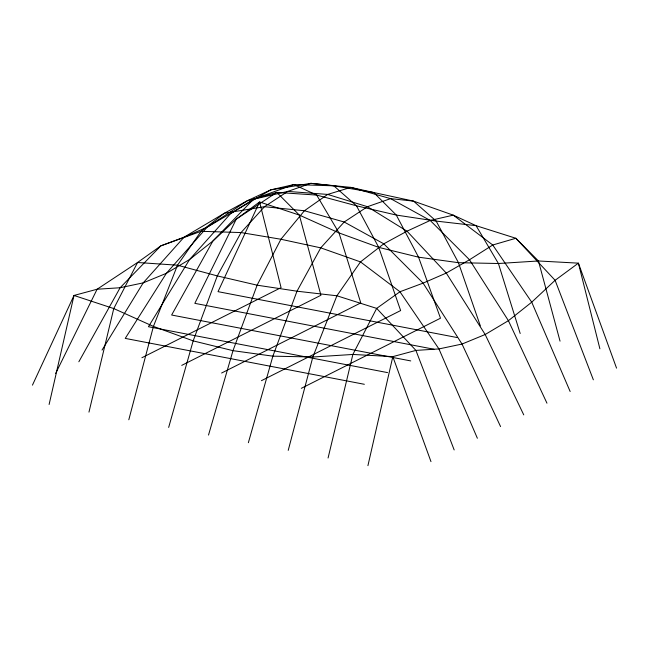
<?xml version="1.0" encoding="UTF-8"?>
<svg xmlns="http://www.w3.org/2000/svg" width="649" height="649" viewBox="0 0 649 649"><rect width="100%" height="100%" fill="white"/><g stroke="black" fill="none" stroke-linecap="round" stroke-linejoin="round"><path stroke-width="0.97" d="M49.105 404.473L74.002 295.457L97.107 289.235L120.122 287.742L143.202 282.867L166.363 273.326L189.597 259.495L212.913 240.998L236.285 219.119L259.576 201.969L299.335 215.079L339.005 232.918L378.74 247.383L418.556 257.174L458.445 262.683L498.416 263.51L538.451 260.971L578.397 263.153L616.55 368.137M367.926 465.658L392.823 356.634L415.92 350.411L438.943 348.927L462.023 344.051L485.176 334.511L508.41 320.679L531.726 302.183L555.106 280.303L578.397 263.153L599.895 348.805M88.962 412.123L113.762 308.567L137.556 262.496L160.838 245.857L183.983 237.234L207.153 227.174L270.779 189.857L293.867 184.559L333.829 185.825L373.702 192.51L413.535 201.117L453.278 215.152L476.082 225.674L515.85 238.272L538.451 260.971L560.038 341.155M328.07 458.016L352.869 354.451L376.671 308.389L399.954 291.75L423.099 283.126L446.269 273.067L469.495 259.754L492.745 245.006L515.85 238.272L555.106 280.303L593.356 379.819M128.81 419.773L153.432 326.406L177.493 265.198L201.076 231.304L224.384 213.229L247.602 200.59L270.779 189.857L310.879 183.343L350.793 187.374L373.702 192.51L396.296 215.062L418.556 257.174L440.484 318.213L301.306 388.329M288.221 450.365L312.842 356.999L336.904 295.782L360.487 261.896L383.794 243.821L407.012 231.182L430.19 220.449L453.278 215.152L492.745 245.006L531.726 302.183L570.155 391.509M168.667 427.423L193.167 340.871L217.293 275.906L241.047 232.561L264.484 206.715L287.75 191.414L310.879 183.343L333.829 185.825L356.471 205.79L378.74 247.383L400.636 310.563L261.45 380.679M248.364 442.715L272.872 356.163L296.999 291.198L320.744 247.861L344.189 222.007L367.456 206.707L390.584 198.635L413.535 201.117L436.177 221.09L458.445 262.683L480.333 325.863M208.516 435.065L232.983 350.663L257.118 285.179L280.912 239.254L304.405 210.747L327.68 194.424L350.793 187.374L390.584 198.635L430.19 220.449L469.495 259.754L508.41 320.679L546.961 403.191M32.45 385.141L74.002 295.457L113.762 308.567L153.432 326.406L193.167 340.871L232.983 350.663L272.872 356.163L312.842 356.999L352.869 354.451L392.823 356.634L430.977 461.626M55.644 373.459L97.107 289.235L137.556 262.496L177.493 265.198L217.293 275.906L257.118 285.179L296.999 291.198L336.904 295.782L376.671 308.389L415.92 350.411L454.17 449.935M78.845 361.769L120.122 287.742L160.838 245.857L201.076 231.304L241.047 232.561L280.912 239.254L320.744 247.861L360.487 261.896L399.954 291.75L438.943 348.927L477.372 438.253M102.039 350.087L143.202 282.867L183.983 237.234L224.384 213.229L264.484 206.715L304.405 210.747L344.189 222.007L383.794 243.821L423.099 283.126L462.023 344.051L500.566 426.563M141.896 357.737L281.074 287.621L259.576 201.969L218.023 291.661L457.139 337.545M181.744 365.379L320.931 295.271L299.335 215.079L276.734 192.388L253.629 199.121L230.379 213.87L189.597 259.495L148.434 326.715L387.55 372.599M221.601 373.029L360.779 302.913L339.005 232.918L316.68 195.081L293.867 184.559L253.629 199.121L212.913 240.998L171.628 315.025L410.744 360.917M433.946 349.235L194.83 303.343L236.285 219.119L276.734 192.388L316.68 195.081L356.471 205.79L396.296 215.062L436.177 221.09L476.082 225.674L498.416 263.51L520.19 333.505M364.349 384.289L125.241 338.397L166.363 273.326L207.153 227.174L247.602 200.59L287.75 191.414L327.68 194.424L367.456 206.707L407.012 231.182L446.269 273.067L485.176 334.511L523.759 414.881"/></g></svg>
